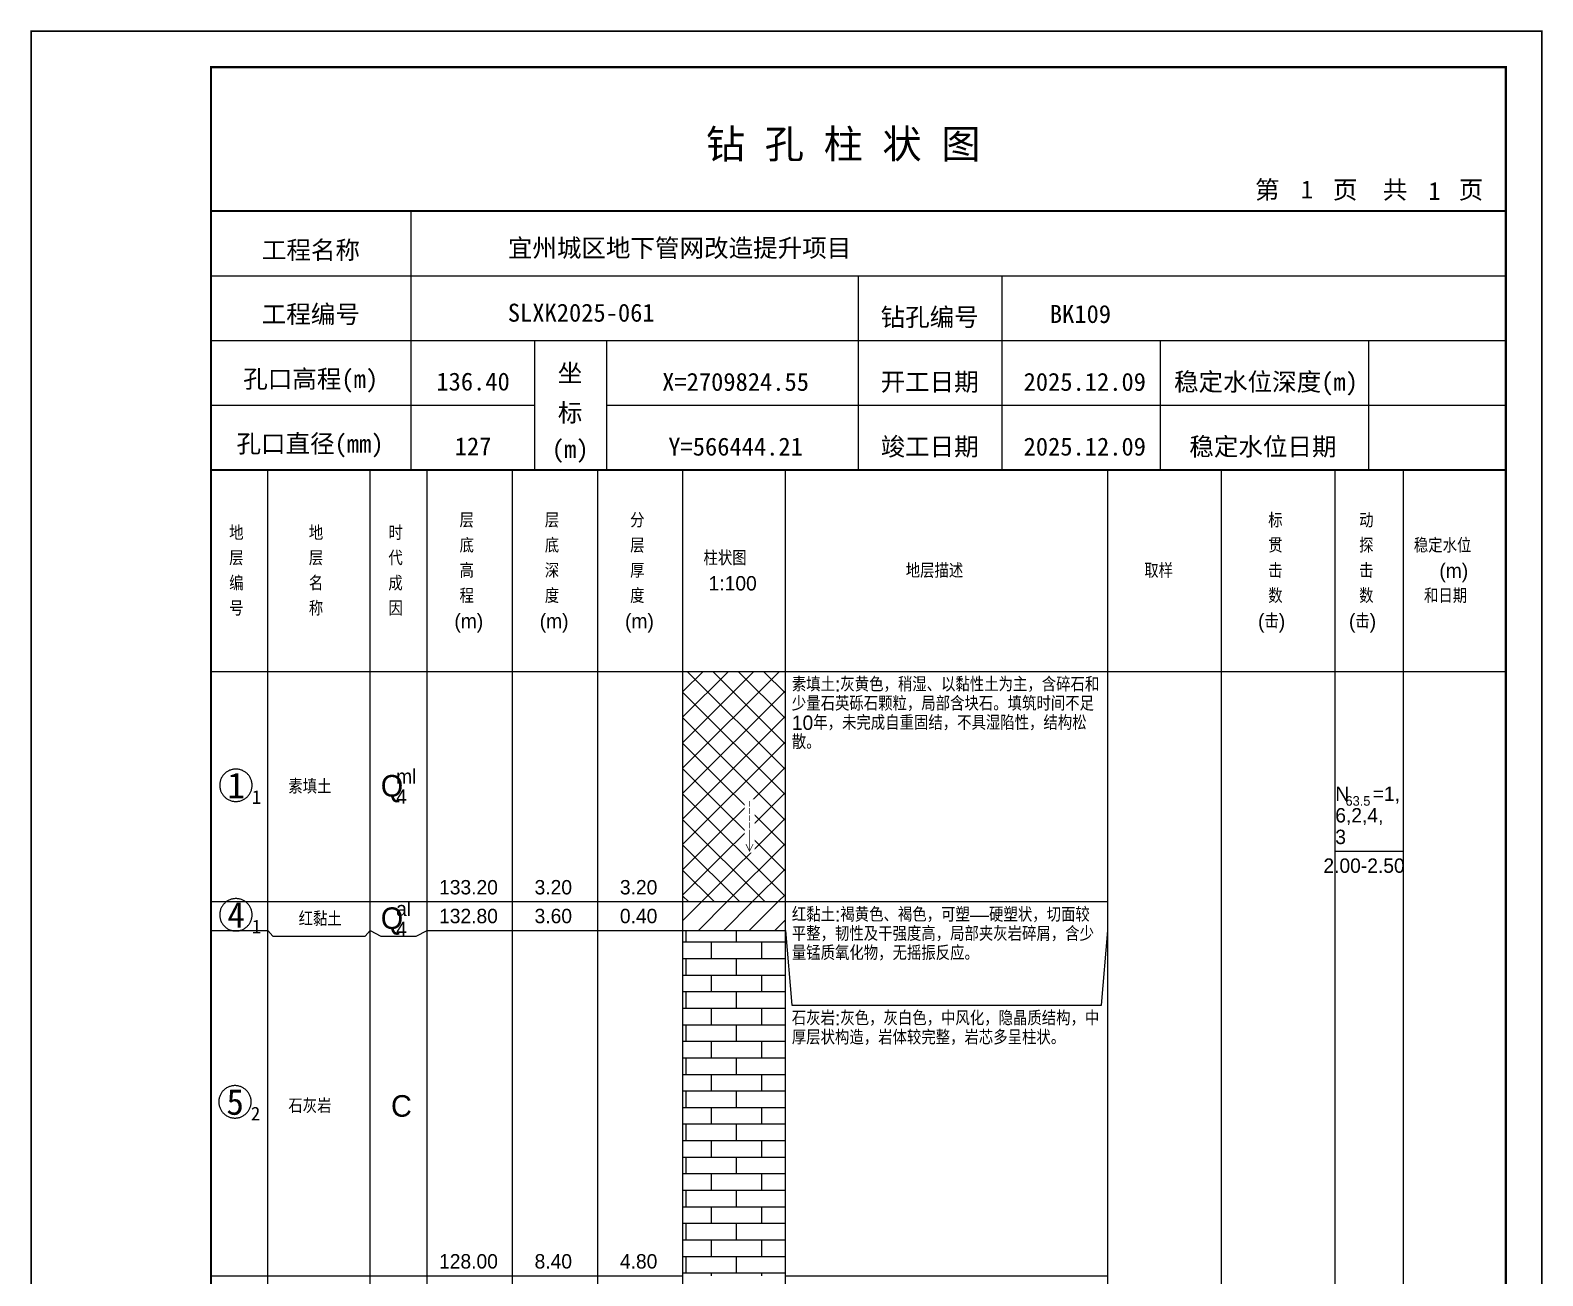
# Model space of a CAD drawing. Header units: millimetres. Extents: x 12489 to 89920, y 4630 to 4927.
# Drawn here: x 36249.3 to 36459.6, y 4753.7 to 4926.8 of the extents above; entities that cross this region are included whole.
import ezdxf
from ezdxf.enums import TextEntityAlignment as Align

# ---------------------------------------------------------------- set-up
doc = ezdxf.new("R2010")
doc.units = ezdxf.units.MM
doc.layers.add('ZZT_TC', color=7, linetype='Continuous')
doc.styles.add('成果图图块', font='', dxfattribs={"height": 2.5})
doc.styles.add('成果图模板', font='')
doc.styles.add('成果图模板标题', font='simhei.ttf')
doc.styles.add('成果图表体', font='Comfont.shx', dxfattribs={"height": 2, "bigfont": 'Hztxt12a.shx'})
doc.styles.get('成果图图块').set_extended_font_data('FangSong_GB2312')
doc.styles.get('成果图模板').set_extended_font_data('FangSong_GB2312')

# ---------------------------------------------------------------- blocks, each defined once
blk = doc.blocks.new('DCBH-1-1-1178', base_point=(0.3, -0.11))
at = {"layer": 'ZZT_TC', "color": 7}
blk.add_polyline3d([(-0.19, 2.31, 0), (-0.3, 2.31, 0), (-0.41, 2.3, 0), (-0.52, 2.29, 0), (-0.63, 2.27, 0), (-0.73, 2.24, 0), (-0.84, 2.21, 0), (-0.95, 2.18, 0), (-1.05, 2.14, 0), (-1.15, 2.09, 0), (-1.25, 2.04, 0), (-1.35, 1.99, 0), (-1.44, 1.93, 0), (-1.53, 1.87, 0), (-1.62, 1.8, 0), (-1.7, 1.73, 0), (-1.78, 1.65, 0), (-1.86, 1.57, 0), (-1.93, 1.49, 0), (-2, 1.4, 0), (-2.06, 1.31, 0), (-2.12, 1.22, 0), (-2.17, 1.12, 0), (-2.22, 1.02, 0), (-2.27, 0.92, 0), (-2.31, 0.82, 0), (-2.34, 0.71, 0), (-2.37, 0.61, 0), (-2.4, 0.5, 0), (-2.41, 0.39, 0), (-2.43, 0.28, 0), (-2.44, 0.17, 0), (-2.44, 0.06, 0), (-2.44, -0.05, 0), (-2.43, -0.16, 0), (-2.41, -0.27, 0), (-2.4, -0.38, 0), (-2.37, -0.49, 0), (-2.34, -0.6, 0), (-2.31, -0.7, 0), (-2.27, -0.8, 0), (-2.22, -0.9, 0), (-2.17, -1, 0), (-2.12, -1.1, 0), (-2.06, -1.19, 0), (-2, -1.28, 0), (-1.93, -1.37, 0), (-1.86, -1.45, 0), (-1.78, -1.53, 0), (-1.7, -1.61, 0), (-1.62, -1.68, 0), (-1.53, -1.75, 0), (-1.44, -1.81, 0), (-1.35, -1.87, 0), (-1.25, -1.93, 0), (-1.15, -1.98, 0), (-1.05, -2.02, 0), (-0.95, -2.06, 0), (-0.84, -2.1, 0), (-0.73, -2.13, 0), (-0.63, -2.15, 0), (-0.52, -2.17, 0), (-0.41, -2.18, 0), (-0.3, -2.19, 0), (-0.19, -2.19, 0), (-0.08, -2.19, 0), (0.03, -2.18, 0), (0.14, -2.17, 0), (0.25, -2.15, 0), (0.36, -2.13, 0), (0.47, -2.1, 0), (0.57, -2.06, 0), (0.67, -2.02, 0), (0.77, -1.98, 0), (0.87, -1.93, 0), (0.97, -1.87, 0), (1.06, -1.81, 0), (1.15, -1.75, 0), (1.24, -1.68, 0), (1.32, -1.61, 0), (1.4, -1.53, 0), (1.48, -1.45, 0), (1.55, -1.37, 0), (1.62, -1.28, 0), (1.68, -1.19, 0), (1.74, -1.1, 0), (1.8, -1, 0), (1.85, -0.9, 0), (1.89, -0.8, 0), (1.93, -0.7, 0), (1.97, -0.6, 0), (2, -0.49, 0), (2.02, -0.38, 0), (2.04, -0.27, 0), (2.05, -0.16, 0), (2.06, -0.05, 0), (2.06, 0.06, 0), (2.06, 0.17, 0), (2.05, 0.28, 0), (2.04, 0.39, 0), (2.02, 0.5, 0), (2, 0.61, 0), (1.97, 0.71, 0), (1.93, 0.82, 0), (1.89, 0.92, 0), (1.85, 1.02, 0), (1.8, 1.12, 0), (1.74, 1.22, 0), (1.68, 1.31, 0), (1.62, 1.4, 0), (1.55, 1.49, 0), (1.48, 1.57, 0), (1.4, 1.65, 0), (1.32, 1.73, 0), (1.24, 1.8, 0), (1.15, 1.87, 0), (1.06, 1.93, 0), (0.97, 1.99, 0), (0.87, 2.04, 0), (0.77, 2.09, 0), (0.67, 2.14, 0), (0.57, 2.18, 0), (0.47, 2.21, 0), (0.36, 2.24, 0), (0.25, 2.27, 0), (0.14, 2.29, 0), (0.03, 2.3, 0), (-0.08, 2.31, 0), (-0.19, 2.31, 0)], dxfattribs=at)
at = {"style": '成果图图块'}
blk.add_text('1', height=3.57, dxfattribs=at).set_placement((-0.16, -1.74), align=Align.CENTER)
blk.add_text('1', height=1.91, dxfattribs=at).set_placement((2.03, -2.53))
blk = doc.blocks.new('DCBH-1-1-1179', base_point=(0.3, -0.11))
at = {"layer": 'ZZT_TC', "color": 7}
blk.add_polyline3d([(-0.19, 2.31, 0), (-0.3, 2.31, 0), (-0.41, 2.3, 0), (-0.52, 2.29, 0), (-0.63, 2.27, 0), (-0.73, 2.24, 0), (-0.84, 2.21, 0), (-0.95, 2.18, 0), (-1.05, 2.14, 0), (-1.15, 2.09, 0), (-1.25, 2.04, 0), (-1.35, 1.99, 0), (-1.44, 1.93, 0), (-1.53, 1.87, 0), (-1.62, 1.8, 0), (-1.7, 1.73, 0), (-1.78, 1.65, 0), (-1.86, 1.57, 0), (-1.93, 1.49, 0), (-2, 1.4, 0), (-2.06, 1.31, 0), (-2.12, 1.22, 0), (-2.17, 1.12, 0), (-2.22, 1.02, 0), (-2.27, 0.92, 0), (-2.31, 0.82, 0), (-2.34, 0.71, 0), (-2.37, 0.61, 0), (-2.4, 0.5, 0), (-2.41, 0.39, 0), (-2.43, 0.28, 0), (-2.44, 0.17, 0), (-2.44, 0.06, 0), (-2.44, -0.05, 0), (-2.43, -0.16, 0), (-2.41, -0.27, 0), (-2.4, -0.38, 0), (-2.37, -0.49, 0), (-2.34, -0.6, 0), (-2.31, -0.7, 0), (-2.27, -0.8, 0), (-2.22, -0.9, 0), (-2.17, -1, 0), (-2.12, -1.1, 0), (-2.06, -1.19, 0), (-2, -1.28, 0), (-1.93, -1.37, 0), (-1.86, -1.45, 0), (-1.78, -1.53, 0), (-1.7, -1.61, 0), (-1.62, -1.68, 0), (-1.53, -1.75, 0), (-1.44, -1.81, 0), (-1.35, -1.87, 0), (-1.25, -1.93, 0), (-1.15, -1.98, 0), (-1.05, -2.02, 0), (-0.95, -2.06, 0), (-0.84, -2.1, 0), (-0.73, -2.13, 0), (-0.63, -2.15, 0), (-0.52, -2.17, 0), (-0.41, -2.18, 0), (-0.3, -2.19, 0), (-0.19, -2.19, 0), (-0.08, -2.19, 0), (0.03, -2.18, 0), (0.14, -2.17, 0), (0.25, -2.15, 0), (0.36, -2.13, 0), (0.47, -2.1, 0), (0.57, -2.06, 0), (0.67, -2.02, 0), (0.77, -1.98, 0), (0.87, -1.93, 0), (0.97, -1.87, 0), (1.06, -1.81, 0), (1.15, -1.75, 0), (1.24, -1.68, 0), (1.32, -1.61, 0), (1.4, -1.53, 0), (1.48, -1.45, 0), (1.55, -1.37, 0), (1.62, -1.28, 0), (1.68, -1.19, 0), (1.74, -1.1, 0), (1.8, -1, 0), (1.85, -0.9, 0), (1.89, -0.8, 0), (1.93, -0.7, 0), (1.97, -0.6, 0), (2, -0.49, 0), (2.02, -0.38, 0), (2.04, -0.27, 0), (2.05, -0.16, 0), (2.06, -0.05, 0), (2.06, 0.06, 0), (2.06, 0.17, 0), (2.05, 0.28, 0), (2.04, 0.39, 0), (2.02, 0.5, 0), (2, 0.61, 0), (1.97, 0.71, 0), (1.93, 0.82, 0), (1.89, 0.92, 0), (1.85, 1.02, 0), (1.8, 1.12, 0), (1.74, 1.22, 0), (1.68, 1.31, 0), (1.62, 1.4, 0), (1.55, 1.49, 0), (1.48, 1.57, 0), (1.4, 1.65, 0), (1.32, 1.73, 0), (1.24, 1.8, 0), (1.15, 1.87, 0), (1.06, 1.93, 0), (0.97, 1.99, 0), (0.87, 2.04, 0), (0.77, 2.09, 0), (0.67, 2.14, 0), (0.57, 2.18, 0), (0.47, 2.21, 0), (0.36, 2.24, 0), (0.25, 2.27, 0), (0.14, 2.29, 0), (0.03, 2.3, 0), (-0.08, 2.31, 0), (-0.19, 2.31, 0)], dxfattribs=at)
at = {"style": '成果图图块'}
blk.add_text('4', height=3.57, dxfattribs=at).set_placement((-0.16, -1.74), align=Align.CENTER)
blk.add_text('1', height=1.91, dxfattribs=at).set_placement((2.03, -2.53))
blk = doc.blocks.new('DCBH-1-1-1180', base_point=(0.43, -0.11))
at = {"layer": 'ZZT_TC', "color": 7}
blk.add_polyline3d([(-0.19, 2.31, 0), (-0.3, 2.31, 0), (-0.41, 2.3, 0), (-0.52, 2.29, 0), (-0.63, 2.27, 0), (-0.73, 2.24, 0), (-0.84, 2.21, 0), (-0.95, 2.18, 0), (-1.05, 2.14, 0), (-1.15, 2.09, 0), (-1.25, 2.04, 0), (-1.35, 1.99, 0), (-1.44, 1.93, 0), (-1.53, 1.87, 0), (-1.62, 1.8, 0), (-1.7, 1.73, 0), (-1.78, 1.65, 0), (-1.86, 1.57, 0), (-1.93, 1.49, 0), (-2, 1.4, 0), (-2.06, 1.31, 0), (-2.12, 1.22, 0), (-2.17, 1.12, 0), (-2.22, 1.02, 0), (-2.27, 0.92, 0), (-2.31, 0.82, 0), (-2.34, 0.71, 0), (-2.37, 0.61, 0), (-2.4, 0.5, 0), (-2.41, 0.39, 0), (-2.43, 0.28, 0), (-2.44, 0.17, 0), (-2.44, 0.06, 0), (-2.44, -0.05, 0), (-2.43, -0.16, 0), (-2.41, -0.27, 0), (-2.4, -0.38, 0), (-2.37, -0.49, 0), (-2.34, -0.6, 0), (-2.31, -0.7, 0), (-2.27, -0.8, 0), (-2.22, -0.9, 0), (-2.17, -1, 0), (-2.12, -1.1, 0), (-2.06, -1.19, 0), (-2, -1.28, 0), (-1.93, -1.37, 0), (-1.86, -1.45, 0), (-1.78, -1.53, 0), (-1.7, -1.61, 0), (-1.62, -1.68, 0), (-1.53, -1.75, 0), (-1.44, -1.81, 0), (-1.35, -1.87, 0), (-1.25, -1.93, 0), (-1.15, -1.98, 0), (-1.05, -2.02, 0), (-0.95, -2.06, 0), (-0.84, -2.1, 0), (-0.73, -2.13, 0), (-0.63, -2.15, 0), (-0.52, -2.17, 0), (-0.41, -2.18, 0), (-0.3, -2.19, 0), (-0.19, -2.19, 0), (-0.08, -2.19, 0), (0.03, -2.18, 0), (0.14, -2.17, 0), (0.25, -2.15, 0), (0.36, -2.13, 0), (0.47, -2.1, 0), (0.57, -2.06, 0), (0.67, -2.02, 0), (0.77, -1.98, 0), (0.87, -1.93, 0), (0.97, -1.87, 0), (1.06, -1.81, 0), (1.15, -1.75, 0), (1.24, -1.68, 0), (1.32, -1.61, 0), (1.4, -1.53, 0), (1.48, -1.45, 0), (1.55, -1.37, 0), (1.62, -1.28, 0), (1.68, -1.19, 0), (1.74, -1.1, 0), (1.8, -1, 0), (1.85, -0.9, 0), (1.89, -0.8, 0), (1.93, -0.7, 0), (1.97, -0.6, 0), (2, -0.49, 0), (2.02, -0.38, 0), (2.04, -0.27, 0), (2.05, -0.16, 0), (2.06, -0.05, 0), (2.06, 0.06, 0), (2.06, 0.17, 0), (2.05, 0.28, 0), (2.04, 0.39, 0), (2.02, 0.5, 0), (2, 0.61, 0), (1.97, 0.71, 0), (1.93, 0.82, 0), (1.89, 0.92, 0), (1.85, 1.02, 0), (1.8, 1.12, 0), (1.74, 1.22, 0), (1.68, 1.31, 0), (1.62, 1.4, 0), (1.55, 1.49, 0), (1.48, 1.57, 0), (1.4, 1.65, 0), (1.32, 1.73, 0), (1.24, 1.8, 0), (1.15, 1.87, 0), (1.06, 1.93, 0), (0.97, 1.99, 0), (0.87, 2.04, 0), (0.77, 2.09, 0), (0.67, 2.14, 0), (0.57, 2.18, 0), (0.47, 2.21, 0), (0.36, 2.24, 0), (0.25, 2.27, 0), (0.14, 2.29, 0), (0.03, 2.3, 0), (-0.08, 2.31, 0), (-0.19, 2.31, 0)], dxfattribs=at)
at = {"style": '成果图图块'}
blk.add_text('5', height=3.57, dxfattribs=at).set_placement((-0.16, -1.74), align=Align.CENTER)
blk.add_text('2', height=1.91, dxfattribs=at).set_placement((2.03, -2.53))
blk = doc.blocks.new('zztGLdt.dwg', base_point=(0.5, 0))
blk.add_wipeout([(-0.2, -0.2), (1.2, -0.2), (1.2, 3.2), (-0.2, 3.2)])
at = {"color": 7, "const_width": 0.1}
for points in [[(0.5, 3), (0.5, 0)], [(0, 1), (0.5, 0), (1, 1)]]:
    blk.add_lwpolyline(points, dxfattribs=at)
blk = doc.blocks.new('钻孔柱状图路桥昇龙制图梁世成校核莫家里.dwg109', base_point=(25, 236))
for p, q in [((52.82, 236), (52.82, 272)), ((25, 263), (205, 263)), ((115, 236), (115, 263)), ((135, 236), (135, 263)), ((25, 254), (205, 254)), ((70, 236), (70, 254)), ((80, 236), (80, 254)), ((157, 236), (157, 254)), ((185.95, 236), (185.95, 254)), ((25, 245), (70, 245)), ((80, 245), (205, 245))]:
    blk.add_line(p, q)
for points, const_width in [([(0, 0), (210, 0), (210, 297), (0, 297)], 0.25), ([(25, 5), (205, 5), (205, 292), (25, 292)], 0.3)]:
    blk.add_lwpolyline(points, close=True, dxfattribs=dict(const_width=const_width))
at = {"const_width": 0.3}
for points in [[(25, 272), (205, 272)], [(25, 236), (205, 236)]]:
    blk.add_lwpolyline(points, dxfattribs=at)
for s, height, style, p in [('钻 孔 柱 状 图', 4, '成果图模板标题', (93.8, 279.31)), ('第', 2.5, '成果图模板', (170.12, 273.7)), ('页', 2.5, '成果图模板', (180.96, 273.7)), ('共', 2.5, '成果图模板', (187.88, 273.7)), ('页', 2.5, '成果图模板', (198.44, 273.7)), ('工程名称', 2.5, '成果图模板', (32.07, 265.32)), ('宜州城区地下管网改造提升项目', 2.5, '成果图模板', (66.26, 265.61)), ('工程编号', 2.5, '成果图模板', (32.05, 256.41)), ('SLXK2025-061', 2.5, '成果图模板', (66.26, 256.61)), ('钻孔编号', 2.5, '成果图模板', (118.08, 256)), ('BK109', 2.5, '成果图模板', (141.61, 256.43)), ('孔口高程(m)', 2.5, '成果图模板', (29.48, 247.41)), ('坐', 2.5, '成果图模板', (73.21, 248.24)), ('开工日期', 2.5, '成果图模板', (118.08, 247)), ('稳定水位深度(m)', 2.5, '成果图模板', (158.86, 247)), ('标', 2.5, '成果图模板', (73.21, 242.7)), ('孔口直径(mm)', 2.5, '成果图模板', (28.54, 238.41)), ('(m) ', 2.5, '成果图模板', (72.38, 237.65)), ('竣工日期', 2.5, '成果图模板', (118.08, 238)), ('稳定水位日期', 2.5, '成果图模板', (160.99, 238))]:
    blk.add_text(s, height=height, dxfattribs=dict(style=style)).set_placement(p)
at = {"style": '成果图模板'}
for s, p in [('1', (177.35, 273.74)), ('1', (195.08, 273.53)), ('136.40', (61.43, 247.04)), ('X=2709824.55', (97.92, 247)), ('2025.12.09', (146.46, 247)), ('127', (61.43, 238.04)), ('Y=566444.21', (97.92, 238)), ('2025.12.09', (146.46, 238))]:
    blk.add_text(s, height=2.5, dxfattribs=at).set_placement(p, align=Align.CENTER)

msp = doc.modelspace()

# ---------------------------------------------------------------- hatches: boundary and pattern name
at = {"linetype": 'Continuous'}
h = msp.add_hatch(dxfattribs=at)
h.set_pattern_fill('GKSTT', scale=0.5, style=0, pattern_type=2)
h.set_pattern_definition([(45, (0, 0), (-1.76776695, 1.76776695), []), (135, (0, 0), (-1.76776695, -1.76776695), [])])
h.paths.add_polyline_path([(36340.06, 4805.71), (36354.29, 4805.71), (36354.29, 4837.71), (36340.06, 4837.71)])
h = msp.add_hatch(dxfattribs=at)
h.set_pattern_fill('GKNXT', scale=0.5, style=0, pattern_type=2)
h.set_pattern_definition([(45, (0, 0), (-1.76776695, 1.76776695), [])])
h.paths.add_polyline_path([(36340.06, 4801.71), (36354.29, 4801.71), (36354.29, 4805.71), (36340.06, 4805.71)])
h = msp.add_hatch(dxfattribs=at)
h.set_pattern_fill('GKSHY', scale=0.5, style=0, pattern_type=2)
h.set_pattern_definition([(0, (0, 0), (0, 2.3), []), (90, (0, 0), (-3.5, 2.3), [2.3, -2.3])])
h.paths.add_polyline_path([(36340.06, 4753.71), (36354.29, 4753.71), (36354.29, 4801.71), (36340.06, 4801.71)])

# ---------------------------------------------------------------- linework, layer by layer
at = {"color": 0}
for p, q in [((36274.45, 4837.71), (36282.35, 4837.71)), ((36274.45, 4805.71), (36274.45, 4837.71)), ((36282.35, 4805.71), (36282.35, 4837.71)), ((36274.45, 4805.71), (36282.35, 4805.71)), ((36274.45, 4805.71), (36282.35, 4805.71)), ((36274.45, 4801.71), (36274.45, 4805.71)), ((36282.35, 4801.71), (36282.35, 4805.71)), ((36274.45, 4801.71), (36282.35, 4801.71)), ((36274.45, 4801.71), (36282.35, 4801.71)), ((36274.45, 4753.71), (36274.45, 4801.71)), ((36282.35, 4753.71), (36282.35, 4801.71)), ((36274.45, 4753.71), (36282.35, 4753.71))]:
    msp.add_line(p, q, dxfattribs=at)
for points in [[(36274.45, 4865.71), (36282.35, 4865.71)], [(36274.45, 4837.71), (36274.45, 4865.71)], [(36282.35, 4837.71), (36282.35, 4865.71)], [(36282.35, 4865.71), (36296.58, 4865.71)], [(36282.35, 4837.71), (36282.35, 4865.71)], [(36296.58, 4837.71), (36296.58, 4865.71)], [(36296.58, 4865.71), (36304.49, 4865.71)], [(36296.58, 4837.71), (36296.58, 4865.71)], [(36304.49, 4837.71), (36304.49, 4865.71)], [(36304.49, 4865.71), (36316.35, 4865.71)], [(36304.49, 4837.71), (36304.49, 4865.71)], [(36316.35, 4837.71), (36316.35, 4865.71)], [(36316.35, 4865.71), (36328.2, 4865.71)], [(36316.35, 4837.71), (36316.35, 4865.71)], [(36328.2, 4837.71), (36328.2, 4865.71)], [(36328.2, 4865.71), (36340.06, 4865.71)], [(36328.2, 4837.71), (36328.2, 4865.71)], [(36340.06, 4837.71), (36340.06, 4865.71)], [(36340.06, 4865.71), (36354.29, 4865.71)], [(36340.06, 4837.71), (36340.06, 4865.71)], [(36354.29, 4837.71), (36354.29, 4865.71)], [(36354.29, 4865.71), (36399.11, 4865.71)], [(36354.29, 4837.71), (36354.29, 4865.71)], [(36399.11, 4837.71), (36399.11, 4865.71)], [(36399.11, 4865.71), (36414.92, 4865.71)], [(36399.11, 4837.71), (36399.11, 4865.71)], [(36414.92, 4837.71), (36414.92, 4865.71)], [(36414.92, 4865.71), (36430.73, 4865.71)], [(36414.92, 4837.71), (36414.92, 4865.71)], [(36430.73, 4837.71), (36430.73, 4865.71)], [(36430.73, 4865.71), (36440.22, 4865.71)], [(36430.73, 4837.71), (36430.73, 4865.71)], [(36440.22, 4837.71), (36440.22, 4865.71)], [(36440.22, 4865.71), (36454.45, 4865.71)], [(36440.22, 4837.71), (36440.22, 4865.71)], [(36454.45, 4837.71), (36454.45, 4865.71)], [(36274.45, 4837.71), (36282.35, 4837.71)], [(36274.45, 4643.71), (36274.45, 4837.71)], [(36274.45, 4837.71), (36282.35, 4837.71)], [(36282.35, 4643.71), (36282.35, 4837.71)], [(36282.35, 4837.71), (36296.58, 4837.71)], [(36282.35, 4643.71), (36282.35, 4837.71)], [(36282.35, 4837.71), (36296.58, 4837.71)], [(36282.35, 4837.71), (36296.58, 4837.71)], [(36282.35, 4805.71), (36282.35, 4837.71)], [(36296.58, 4643.71), (36296.58, 4837.71)], [(36296.58, 4805.71), (36296.58, 4837.71)], [(36296.58, 4837.71), (36304.49, 4837.71)], [(36296.58, 4643.71), (36296.58, 4837.71)], [(36296.58, 4837.71), (36304.49, 4837.71)], [(36296.58, 4837.71), (36304.49, 4837.71)], [(36296.58, 4805.71), (36296.58, 4837.71)], [(36304.49, 4643.71), (36304.49, 4837.71)], [(36304.49, 4805.71), (36304.49, 4837.71)], [(36304.49, 4837.71), (36316.35, 4837.71)], [(36304.49, 4643.71), (36304.49, 4837.71)], [(36304.49, 4837.71), (36316.35, 4837.71)], [(36304.49, 4837.71), (36316.35, 4837.71)], [(36304.49, 4805.71), (36304.49, 4837.71)], [(36316.35, 4643.71), (36316.35, 4837.71)], [(36316.35, 4805.71), (36316.35, 4837.71)], [(36316.35, 4837.71), (36328.2, 4837.71)], [(36316.35, 4643.71), (36316.35, 4837.71)], [(36316.35, 4837.71), (36328.2, 4837.71)], [(36316.35, 4837.71), (36328.2, 4837.71)], [(36316.35, 4805.71), (36316.35, 4837.71)], [(36328.2, 4643.71), (36328.2, 4837.71)], [(36328.2, 4805.71), (36328.2, 4837.71)], [(36328.2, 4837.71), (36340.06, 4837.71)], [(36328.2, 4643.71), (36328.2, 4837.71)], [(36328.2, 4837.71), (36340.06, 4837.71)], [(36328.2, 4837.71), (36340.06, 4837.71)], [(36328.2, 4805.71), (36328.2, 4837.71)], [(36340.06, 4643.71), (36340.06, 4837.71)], [(36340.06, 4805.71), (36340.06, 4837.71)], [(36340.06, 4837.71), (36354.29, 4837.71)], [(36340.06, 4643.71), (36340.06, 4837.71)], [(36340.06, 4837.71), (36354.29, 4837.71)], [(36354.29, 4643.71), (36354.29, 4837.71)], [(36354.29, 4837.71), (36399.11, 4837.71)], [(36354.29, 4643.71), (36354.29, 4837.71)], [(36354.29, 4837.71), (36399.11, 4837.71)], [(36354.29, 4837.71), (36399.11, 4837.71)], [(36354.29, 4805.71), (36354.29, 4837.71)], [(36399.11, 4643.71), (36399.11, 4837.71)], [(36399.11, 4805.71), (36399.11, 4837.71)], [(36399.11, 4837.71), (36414.92, 4837.71)], [(36399.11, 4643.71), (36399.11, 4837.71)], [(36399.11, 4837.71), (36414.92, 4837.71)], [(36414.92, 4643.71), (36414.92, 4837.71)], [(36414.92, 4837.71), (36430.73, 4837.71)], [(36414.92, 4643.71), (36414.92, 4837.71)], [(36414.92, 4837.71), (36430.73, 4837.71)], [(36430.73, 4643.71), (36430.73, 4837.71)], [(36430.73, 4837.71), (36440.22, 4837.71)], [(36430.73, 4643.71), (36430.73, 4837.71)], [(36430.73, 4837.71), (36440.22, 4837.71)], [(36430.73, 4837.71), (36440.22, 4837.71)], [(36430.73, 4812.71), (36430.73, 4837.71)], [(36440.22, 4643.71), (36440.22, 4837.71)], [(36440.22, 4812.71), (36440.22, 4837.71)], [(36440.22, 4837.71), (36454.45, 4837.71)], [(36440.22, 4643.71), (36440.22, 4837.71)], [(36440.22, 4837.71), (36454.45, 4837.71)], [(36454.45, 4643.71), (36454.45, 4837.71)], [(36430.73, 4812.71), (36440.22, 4812.71)], [(36282.35, 4805.71), (36296.58, 4805.71)], [(36282.35, 4801.71), (36282.35, 4805.71)], [(36296.58, 4801.71), (36296.58, 4805.71)], [(36296.58, 4805.71), (36304.49, 4805.71)], [(36296.58, 4800.91), (36296.58, 4805.71)], [(36304.49, 4800.91), (36304.49, 4805.71)], [(36304.49, 4805.71), (36316.35, 4805.71)], [(36304.49, 4805.71), (36316.35, 4805.71)], [(36304.49, 4801.71), (36304.49, 4805.71)], [(36316.35, 4801.71), (36316.35, 4805.71)], [(36316.35, 4805.71), (36328.2, 4805.71)], [(36316.35, 4805.71), (36328.2, 4805.71)], [(36316.35, 4801.71), (36316.35, 4805.71)], [(36328.2, 4801.71), (36328.2, 4805.71)], [(36328.2, 4805.71), (36340.06, 4805.71)], [(36328.2, 4805.71), (36340.06, 4805.71)], [(36328.2, 4801.71), (36328.2, 4805.71)], [(36340.06, 4801.71), (36340.06, 4805.71)], [(36354.29, 4805.71), (36399.11, 4805.71)], [(36354.29, 4801.71), (36354.29, 4805.71)], [(36399.11, 4801.71), (36399.11, 4805.71)], [(36282.35, 4801.71), (36283.06, 4800.91)], [(36282.35, 4753.71), (36282.35, 4801.71)], [(36283.06, 4800.91), (36295.87, 4800.91)], [(36295.87, 4800.91), (36296.58, 4801.71)], [(36296.58, 4753.71), (36296.58, 4801.71)], [(36296.58, 4801.71), (36298.08, 4800.91)], [(36296.58, 4753.71), (36296.58, 4800.91)], [(36298.08, 4800.91), (36302.99, 4800.91)], [(36302.99, 4800.91), (36304.49, 4801.71)], [(36304.49, 4801.71), (36316.35, 4801.71)], [(36304.49, 4801.71), (36316.35, 4801.71)], [(36304.49, 4753.71), (36304.49, 4801.71)], [(36304.49, 4753.71), (36304.49, 4800.91)], [(36316.35, 4753.71), (36316.35, 4801.71)], [(36316.35, 4801.71), (36328.2, 4801.71)], [(36316.35, 4801.71), (36328.2, 4801.71)], [(36316.35, 4753.71), (36316.35, 4801.71)], [(36328.2, 4753.71), (36328.2, 4801.71)], [(36328.2, 4801.71), (36340.06, 4801.71)], [(36328.2, 4801.71), (36340.06, 4801.71)], [(36328.2, 4753.71), (36328.2, 4801.71)], [(36340.06, 4753.71), (36340.06, 4801.71)], [(36354.29, 4801.71), (36355.19, 4791.31)], [(36354.29, 4753.71), (36354.29, 4801.71)], [(36398.22, 4791.31), (36399.11, 4801.71)], [(36399.11, 4753.71), (36399.11, 4801.71)], [(36355.19, 4791.31), (36398.22, 4791.31)], [(36282.35, 4753.71), (36296.58, 4753.71)], [(36296.58, 4753.71), (36304.49, 4753.71)], [(36304.49, 4753.71), (36316.35, 4753.71)], [(36316.35, 4753.71), (36328.2, 4753.71)], [(36328.2, 4753.71), (36340.06, 4753.71)], [(36354.29, 4753.71), (36399.11, 4753.71)]]:
    msp.add_lwpolyline(points, dxfattribs=at)
at = {"color": 7, "flags": 128}
for points in [[(36340.06, 4805.71), (36354.29, 4805.71)], [(36340.06, 4801.71), (36354.29, 4801.71)]]:
    msp.add_lwpolyline(points, dxfattribs=at)

# ---------------------------------------------------------------- block references
for name, p in [('DCBH-1-1-1178', (36278.4, 4821.71)), ('DCBH-1-1-1179', (36278.4, 4803.71)), ('DCBH-1-1-1180', (36278.4, 4777.71))]:
    msp.add_blockref(name, p)

# ---------------------------------------------------------------- texts
at = {"color": 0, "style": '成果图表体'}
for s, height, p in [('层', 2, (36309, 4857.71)), ('层', 2, (36320.85, 4857.71)), ('分', 2, (36332.71, 4857.71)), ('标', 2, (36421.41, 4857.71)), ('动', 2, (36434.05, 4857.71)), ('地', 2, (36276.98, 4855.96)), ('地', 2, (36288.05, 4855.96)), ('时', 2, (36299.11, 4855.96)), ('底', 2, (36309, 4854.21)), ('底', 2, (36320.85, 4854.21)), ('层', 2, (36332.71, 4854.21)), ('贯', 2, (36421.41, 4854.21)), ('探', 2, (36434.05, 4854.21)), ('稳定水位', 2, (36441.65, 4854.21)), ('层', 2, (36276.98, 4852.46)), ('层', 2, (36288.05, 4852.46)), ('代', 2, (36299.11, 4852.46)), ('高', 2, (36309, 4850.71)), ('深', 2, (36320.85, 4850.71)), ('厚', 2, (36332.71, 4850.71)), ('柱状图', 2, (36342.91, 4852.46)), ('地层描述', 2, (36371.02, 4850.71)), ('取样', 2, (36404.18, 4850.71)), ('击', 2, (36421.41, 4850.71)), ('击', 2, (36434.05, 4850.71)), ('(m)', 2, (36445.2, 4850.71)), ('编', 2, (36276.98, 4848.96)), ('名', 2, (36288.05, 4848.96)), ('成', 2, (36299.11, 4848.96)), ('1:100', 2, (36343.62, 4848.96)), ('程', 2, (36309, 4847.21)), ('度', 2, (36320.85, 4847.21)), ('度', 2, (36332.71, 4847.21)), ('数', 2, (36421.41, 4847.21)), ('数', 2, (36434.05, 4847.21)), ('和日期', 2, (36443.07, 4847.21)), ('号', 2, (36276.98, 4845.46)), ('称', 2, (36288.05, 4845.46)), ('因', 2, (36299.11, 4845.46)), ('(m)', 2, (36308.28, 4843.71)), ('(m)', 2, (36320.14, 4843.71)), ('(m)', 2, (36332, 4843.71)), ('(击)', 2, (36419.99, 4843.71)), ('(击)', 2, (36432.63, 4843.71)), ('Q', 3, (36298.05, 4820.31)), ('ml', 2, (36300.18, 4822.11)), ('素填土', 2, (36285.2, 4820.71)), ('4', 2, (36300.18, 4819.31)), ('N', 2, (36430.73, 4819.71)), ('=1,', 2, (36435.94, 4819.71)), ('63.5', 1.333, (36432.15, 4819.04)), ('6,2,4,', 2, (36430.73, 4816.71)), ('3', 2, (36430.73, 4813.71)), ('2.00-2.50', 2, (36429.08, 4809.71)), ('133.20', 2, (36306.15, 4806.71)), ('3.20', 2, (36319.43, 4806.71)), ('3.20', 2, (36331.29, 4806.71)), ('红黏土', 2, (36286.63, 4802.31)), ('Q', 3, (36298.05, 4801.91)), ('al', 2, (36300.18, 4803.71)), ('132.80', 2, (36306.15, 4802.71)), ('3.60', 2, (36319.43, 4802.71)), ('0.40', 2, (36331.29, 4802.71)), ('4', 2, (36300.18, 4800.91)), ('石灰岩', 2, (36285.2, 4776.31)), ('C', 3, (36299.47, 4775.81)), ('128.00', 2, (36306.15, 4754.71)), ('8.40', 2, (36319.43, 4754.71)), ('4.80', 2, (36331.29, 4754.71))]:
    msp.add_text(s, height=height, dxfattribs=at).set_placement(p)
at = {"color": 0, "char_height": 2, "width": 43.0292, "attachment_point": 1, "line_spacing_factor": 0.8, "style": '成果图表体'}
for s, insert in [('素填土:灰黄色，稍湿、以黏性土为主，含碎石和少量石英砾石颗粒，局部含块石。填筑时间不足10年，未完成自重固结，不具湿陷性，结构松散。', (36355.19, 4836.91)), ('红黏土:褐黄色、褐色，可塑—硬塑状，切面较平整，韧性及干强度高，局部夹灰岩碎屑，含少量锰质氧化物，无摇振反应。', (36355.19, 4804.91)), ('石灰岩:灰色，灰白色，中风化，隐晶质结构，中厚层状构造，岩体较完整，岩芯多呈柱状。', (36355.19, 4790.51))]:
    msp.add_mtext(s, dxfattribs=dict(at, insert=insert))

# ---------------------------------------------------------------- next in the draw order: block references
msp.add_blockref('zztGLdt.dwg', (36349.31, 4816.71))

# ---------------------------------------------------------------- next in the draw order: block references
msp.add_blockref('zztGLdt.dwg', (36349.31, 4815.71))

# ---------------------------------------------------------------- next in the draw order: block references
msp.add_blockref('zztGLdt.dwg', (36349.31, 4814.71))

# ---------------------------------------------------------------- next in the draw order: block references
msp.add_blockref('zztGLdt.dwg', (36349.31, 4813.71))

# ---------------------------------------------------------------- next in the draw order: block references
msp.add_blockref('zztGLdt.dwg', (36349.31, 4812.71))

# ---------------------------------------------------------------- next in the draw order: block references
msp.add_blockref('钻孔柱状图路桥昇龙制图梁世成校核莫家里.dwg109', (36274.45, 4865.71))

doc.saveas('drawing.dxf')
